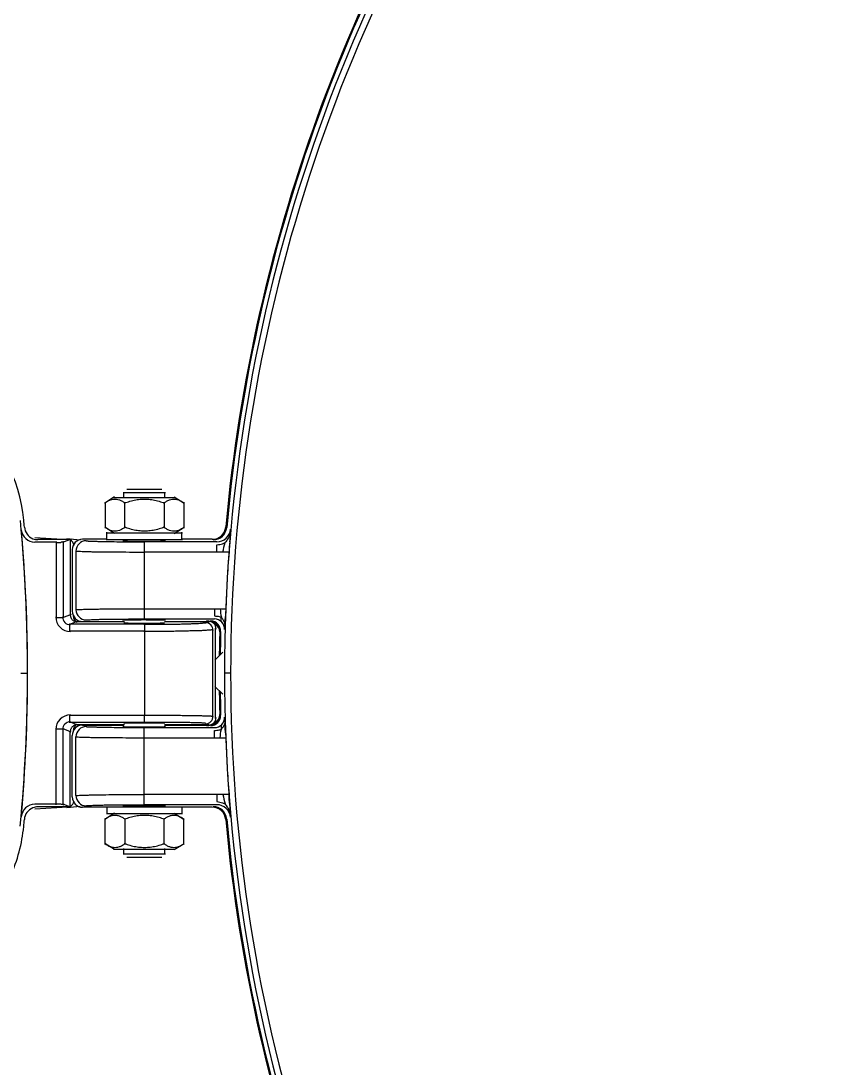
# Model space of a CAD drawing. Extents: x 0 to 170, y 4 to 247.
# Drawn here: x 26.74 to 40.68, y 209.37 to 227.26 of the extents above; entities that cross this region are included whole.
import ezdxf

# ---------------------------------------------------------------- set-up
doc = ezdxf.new("R2010")
doc.units = 0
doc.layers.add('LIVELLO_1', color=160, linetype='Continuous')

# ---------------------------------------------------------------- blocks, each defined once
blk = doc.blocks.new('AI9-BLK1')
at = {"layer": 'LIVELLO_1', "color": 7}
for p, q in [((-56.421, 93.789), (-55.706, 93.789)), ((-56.413, 93.7), (-56.413, 93.797)), ((-56.363, 93.847), (-55.764, 93.847)), ((-55.713, 93.7), (-55.713, 93.797)), ((-56.574, 93.717), (-56.743, 93.61)), ((-56.736, 93.627), (-56.736, 93.183)), ((-56.591, 93.707), (-55.537, 93.707)), ((-56.399, 93.183), (-56.399, 93.627)), ((-55.728, 93.627), (-55.728, 93.183)), ((-55.554, 93.717), (-55.383, 93.61)), ((-55.391, 93.627), (-55.391, 93.183)), ((-56.574, 93.092), (-56.743, 93.199)), ((-56.713, 93.101), (-55.415, 93.101)), ((-56.704, 92.976), (-56.704, 93.111)), ((-55.554, 93.092), (-55.383, 93.199)), ((-55.423, 92.976), (-55.423, 93.111)), ((-57.561, 92.94), (-57.938, 92.94)), ((-57.936, 93.02), (-57.375, 92.986)), ((-57.332, 92.987), (-57.884, 92.987)), ((-57.57, 92.949), (-57.57, 91.648)), ((-57.317, 92.994), (-57.462, 92.935)), ((-57.454, 92.95), (-57.454, 91.648)), ((-57.163, 92.976), (-57.392, 93.001)), ((-56.708, 92.992), (-57.121, 92.992)), ((-56.713, 92.986), (-55.415, 92.986)), ((-54.827, 92.949), (-56.069, 92.949)), ((-56.069, 92.949), (-56.069, 92.774)), ((-54.907, 92.992), (-55.429, 92.992)), ((-57.296, 92.817), (-57.296, 91.763)), ((-54.827, 92.774), (-56.069, 92.774)), ((-56.069, 91.804), (-54.867, 91.804)), ((-54.867, 91.804), (-54.867, 91.682)), ((-57.579, 91.657), (-57.445, 91.657)), ((-57.317, 91.708), (-57.462, 91.648)), ((-56.069, 91.63), (-54.867, 91.63)), ((-54.679, 91.719), (-54.682, 91.632)), ((-57.201, 91.59), (-57.345, 91.533)), ((-56.056, 91.54), (-57.345, 91.54)), ((-57.338, 91.415), (-57.338, 91.549)), ((-56.405, 91.581), (-57.217, 91.581)), ((-57.121, 91.587), (-56.418, 91.587)), ((-56.064, 91.549), (-56.064, 91.415)), ((-54.958, 91.581), (-55.722, 91.581)), ((-55.719, 91.587), (-54.952, 91.587)), ((-54.898, 89.954), (-54.898, 91.451)), ((-54.851, 90.929), (-54.851, 91.475)), ((-56.056, 91.424), (-57.345, 91.424)), ((-56.064, 91.432), (-56.064, 89.973)), ((-54.726, 91.061), (-54.859, 90.927)), ((-54.852, 90.695), (-54.852, 90.943)), ((-58.173, 90.703), (-58.061, 90.703)), ((-54.852, 90.462), (-54.852, 90.712)), ((-54.592, 90.703), (-54.697, 90.703)), ((-54.726, 90.344), (-54.859, 90.478)), ((-54.851, 89.93), (-54.851, 90.476)), ((-57.201, 89.814), (-57.345, 89.872)), ((-56.069, 89.981), (-57.342, 89.981)), ((-56.069, 89.863), (-57.342, 89.863)), ((-57.338, 89.856), (-57.338, 89.99)), ((-56.064, 89.856), (-56.064, 89.99)), ((-57.445, 89.748), (-57.579, 89.748)), ((-57.57, 88.456), (-57.57, 89.756)), ((-57.317, 89.696), (-57.462, 89.756)), ((-57.454, 88.454), (-57.454, 89.756)), ((-57.332, 88.418), (-57.332, 89.704)), ((-56.405, 89.822), (-57.217, 89.822)), ((-57.121, 89.816), (-56.418, 89.816)), ((-56.069, 89.774), (-54.867, 89.774)), ((-56.069, 89.601), (-56.069, 89.774)), ((-54.958, 89.822), (-55.722, 89.822)), ((-55.719, 89.816), (-54.952, 89.816)), ((-54.867, 89.601), (-54.867, 89.723)), ((-54.679, 89.686), (-54.675, 89.601)), ((-57.296, 88.588), (-57.296, 89.64)), ((-57.233, 88.613), (-57.233, 89.616)), ((-56.069, 89.601), (-54.867, 89.601)), ((-56.069, 88.63), (-56.069, 89.601)), ((-54.772, 89.601), (-54.675, 89.601)), ((-54.827, 88.63), (-56.069, 88.63)), ((-56.069, 88.456), (-56.069, 88.63)), ((-57.561, 88.464), (-57.938, 88.464)), ((-57.936, 88.385), (-57.375, 88.42)), ((-57.332, 88.418), (-57.885, 88.418)), ((-57.317, 88.411), (-57.462, 88.47)), ((-57.163, 88.427), (-57.392, 88.403)), ((-56.708, 88.413), (-57.121, 88.413)), ((-56.713, 88.419), (-55.415, 88.419)), ((-56.704, 88.427), (-56.704, 88.294)), ((-54.827, 88.456), (-56.069, 88.456)), ((-54.907, 88.413), (-55.429, 88.413)), ((-55.423, 88.427), (-55.423, 88.294)), ((-56.574, 88.311), (-56.743, 88.206)), ((-56.736, 87.776), (-56.736, 88.222)), ((-56.713, 88.303), (-55.415, 88.303)), ((-56.399, 88.222), (-56.399, 87.776)), ((-55.728, 87.776), (-55.728, 88.222)), ((-55.554, 88.311), (-55.383, 88.206)), ((-55.391, 87.776), (-55.391, 88.222)), ((-56.574, 87.69), (-56.743, 87.795)), ((-56.591, 87.697), (-55.537, 87.697)), ((-56.413, 87.607), (-56.413, 87.705)), ((-55.713, 87.607), (-55.713, 87.705)), ((-55.554, 87.69), (-55.383, 87.795)), ((-56.421, 87.616), (-55.706, 87.616)), ((-56.363, 87.558), (-55.764, 87.558))]:
    blk.add_line(p, q, dxfattribs=at)
for points in [[(-57.332, 92.987), (-57.332, 91.699), (-57.331, 91.691), (-57.329, 91.681), (-57.328, 91.672), (-57.324, 91.664), (-57.321, 91.657), (-57.318, 91.647), (-57.314, 91.638), (-57.308, 91.631), (-57.303, 91.624), (-57.297, 91.617), (-57.289, 91.611), (-57.282, 91.606), (-57.275, 91.601), (-57.268, 91.597), (-57.259, 91.591), (-57.25, 91.588), (-57.242, 91.586), (-57.231, 91.584), (-57.223, 91.583), (-57.214, 91.583)], [(-56.069, 92.774), (-56.069, 91.804), (-56.069, 91.63)], [(-54.772, 91.804), (-54.675, 91.804), (-54.679, 91.719)], [(-57.214, 89.821), (-57.223, 89.821), (-57.231, 89.819), (-57.242, 89.818), (-57.25, 89.815), (-57.259, 89.812), (-57.268, 89.808), (-57.275, 89.804), (-57.282, 89.799), (-57.289, 89.794), (-57.297, 89.787), (-57.303, 89.781), (-57.308, 89.772), (-57.314, 89.765), (-57.318, 89.757), (-57.321, 89.748), (-57.324, 89.741), (-57.328, 89.733), (-57.329, 89.724), (-57.331, 89.713), (-57.332, 89.704)]]:
    blk.add_lwpolyline(points, dxfattribs=at)
for points, knots in [([(-49.522, 74.42), (-47.498, 71.62), (-44.376, 69.816), (-40.937, 69.463), (-29.008, 68.239), (-17.64, 74.803), (-12.735, 85.746), (-11.322, 88.899), (-11.322, 92.506), (-12.735, 95.659), (-17.64, 106.602), (-29.008, 113.166), (-40.937, 111.942)], [0, 0, 0, 0, 1, 1, 1, 2, 2, 2, 3, 3, 3, 4, 4, 4, 4]), ([(-58.125, 93.321), (-58.26, 94.762), (-59.539, 95.822), (-60.979, 95.686), (-61.273, 95.659), (-61.559, 95.581), (-61.828, 95.459), (-63.418, 94.73), (-64.936, 93.854), (-66.362, 92.841)], [0, 0, 0, 0, 1, 1, 1, 2, 2, 2, 3, 3, 3, 3]), ([(-56.743, 93.61), (-56.729, 93.622), (-56.711, 93.633), (-56.696, 93.641), (-56.678, 93.651), (-56.662, 93.66), (-56.644, 93.666), (-56.627, 93.671), (-56.611, 93.676), (-56.593, 93.677), (-56.578, 93.68), (-56.559, 93.68), (-56.543, 93.677), (-56.525, 93.676), (-56.508, 93.671), (-56.492, 93.666), (-56.474, 93.66), (-56.459, 93.651), (-56.441, 93.641), (-56.425, 93.633), (-56.408, 93.622), (-56.392, 93.61)], [0, 0, 0, 0, 1, 1, 1, 2, 2, 2, 3, 3, 3, 4, 4, 4, 5, 5, 5, 6, 6, 6, 7, 7, 7, 7]), ([(-56.408, 93.61), (-56.376, 93.623), (-56.344, 93.633), (-56.312, 93.641), (-56.278, 93.651), (-56.247, 93.66), (-56.213, 93.666), (-56.181, 93.671), (-56.146, 93.676), (-56.113, 93.677), (-56.079, 93.68), (-56.047, 93.68), (-56.014, 93.677), (-55.981, 93.676), (-55.947, 93.671), (-55.914, 93.666), (-55.882, 93.66), (-55.849, 93.651), (-55.815, 93.641), (-55.783, 93.633), (-55.751, 93.623), (-55.719, 93.61)], [0, 0, 0, 0, 1, 1, 1, 2, 2, 2, 3, 3, 3, 4, 4, 4, 5, 5, 5, 6, 6, 6, 7, 7, 7, 7]), ([(-55.736, 93.61), (-55.719, 93.622), (-55.703, 93.633), (-55.687, 93.641), (-55.67, 93.651), (-55.653, 93.66), (-55.636, 93.666), (-55.619, 93.671), (-55.603, 93.676), (-55.584, 93.677), (-55.568, 93.68), (-55.551, 93.68), (-55.533, 93.677), (-55.517, 93.676), (-55.5, 93.671), (-55.483, 93.666), (-55.465, 93.66), (-55.449, 93.651), (-55.433, 93.641), (-55.415, 93.633), (-55.398, 93.622), (-55.383, 93.61)], [0, 0, 0, 0, 1, 1, 1, 2, 2, 2, 3, 3, 3, 4, 4, 4, 5, 5, 5, 6, 6, 6, 7, 7, 7, 7]), ([(-58.114, 93.2), (-58.107, 93.112), (-58.051, 93.034), (-57.968, 93.001), (-57.942, 92.992), (-57.914, 92.987), (-57.884, 92.987)], [0, 0, 0, 0, 1, 1, 1, 2, 2, 2, 2]), ([(-56.392, 93.199), (-56.408, 93.187), (-56.425, 93.178), (-56.441, 93.168), (-56.459, 93.158), (-56.474, 93.15), (-56.492, 93.143), (-56.508, 93.138), (-56.525, 93.135), (-56.543, 93.132), (-56.559, 93.131), (-56.578, 93.131), (-56.593, 93.132), (-56.611, 93.135), (-56.627, 93.138), (-56.644, 93.143), (-56.662, 93.15), (-56.678, 93.158), (-56.696, 93.168), (-56.711, 93.178), (-56.729, 93.187), (-56.743, 93.199)], [0, 0, 0, 0, 1, 1, 1, 2, 2, 2, 3, 3, 3, 4, 4, 4, 5, 5, 5, 6, 6, 6, 7, 7, 7, 7]), ([(-55.719, 93.199), (-55.751, 93.187), (-55.783, 93.178), (-55.815, 93.168), (-55.849, 93.158), (-55.882, 93.15), (-55.914, 93.143), (-55.947, 93.138), (-55.981, 93.135), (-56.014, 93.132), (-56.047, 93.131), (-56.079, 93.131), (-56.113, 93.132), (-56.146, 93.135), (-56.181, 93.138), (-56.213, 93.143), (-56.247, 93.15), (-56.278, 93.158), (-56.312, 93.168), (-56.344, 93.178), (-56.376, 93.187), (-56.408, 93.199)], [0, 0, 0, 0, 1, 1, 1, 2, 2, 2, 3, 3, 3, 4, 4, 4, 5, 5, 5, 6, 6, 6, 7, 7, 7, 7]), ([(-55.383, 93.199), (-55.398, 93.187), (-55.415, 93.178), (-55.433, 93.168), (-55.449, 93.158), (-55.465, 93.15), (-55.483, 93.143), (-55.5, 93.138), (-55.517, 93.135), (-55.533, 93.132), (-55.551, 93.131), (-55.568, 93.131), (-55.584, 93.132), (-55.603, 93.135), (-55.619, 93.138), (-55.636, 93.143), (-55.653, 93.15), (-55.67, 93.158), (-55.687, 93.168), (-55.703, 93.178), (-55.719, 93.187), (-55.736, 93.199)], [0, 0, 0, 0, 1, 1, 1, 2, 2, 2, 3, 3, 3, 4, 4, 4, 5, 5, 5, 6, 6, 6, 7, 7, 7, 7]), ([(-54.593, 93.126), (-54.594, 93.101), (-54.6, 93.078), (-54.609, 93.055), (-54.618, 93.033), (-54.629, 93.013), (-54.643, 92.994), (-54.655, 92.972), (-54.67, 92.953), (-54.685, 92.935)], [0, 0, 0, 0, 1, 1, 1, 2, 2, 2, 3, 3, 3, 3]), ([(-57.445, 92.95), (-57.445, 92.95), (-57.451, 92.95), (-57.451, 92.95), (-57.454, 92.95), (-57.458, 92.942), (-57.461, 92.942), (-57.461, 92.942), (-57.477, 92.942), (-57.477, 92.942), (-57.484, 92.942), (-57.491, 92.942), (-57.497, 92.933), (-57.497, 92.933), (-57.522, 92.933), (-57.522, 92.933), (-57.522, 92.933), (-57.55, 92.933), (-57.55, 92.933), (-57.55, 92.933), (-57.579, 92.933), (-57.579, 92.933)], [0, 0, 0, 0, 1, 1, 1, 2, 2, 2, 3, 3, 3, 4, 4, 4, 5, 5, 5, 6, 6, 6, 7, 7, 7, 7]), ([(-57.121, 92.992), (-57.217, 92.992), (-57.296, 92.912), (-57.296, 92.817), (-57.296, 92.817), (-57.296, 92.817), (-57.296, 92.817)], [0, 0, 0, 0, 1, 1, 1, 2, 2, 2, 2]), ([(-57.059, 92.966), (-57.057, 92.966), (-57.056, 92.965), (-57.055, 92.965), (-57.053, 92.965), (-57.05, 92.963), (-57.047, 92.963), (-57.044, 92.963), (-57.041, 92.963), (-57.038, 92.963), (-57.034, 92.963), (-57.03, 92.962), (-57.025, 92.962), (-57.013, 92.962), (-57.002, 92.96), (-56.991, 92.96), (-56.977, 92.96), (-56.963, 92.959), (-56.947, 92.959), (-56.927, 92.958), (-56.911, 92.958), (-56.891, 92.958), (-56.871, 92.956), (-56.848, 92.956), (-56.826, 92.956), (-56.803, 92.956), (-56.778, 92.955), (-56.754, 92.955), (-56.726, 92.953), (-56.698, 92.953), (-56.671, 92.953), (-56.61, 92.952), (-56.549, 92.95), (-56.488, 92.95), (-56.42, 92.95), (-56.351, 92.95), (-56.283, 92.949), (-56.283, 92.949), (-56.069, 92.949), (-56.069, 92.949)], [0, 0, 0, 0, 1, 1, 1, 2, 2, 2, 3, 3, 3, 4, 4, 4, 5, 5, 5, 6, 6, 6, 7, 7, 7, 8, 8, 8, 9, 9, 9, 10, 10, 10, 11, 11, 11, 12, 12, 12, 13, 13, 13, 13]), ([(-56.418, 92.968), (-56.418, 92.968), (-56.424, 92.968), (-56.424, 92.968), (-56.425, 92.968), (-56.427, 92.968), (-56.428, 92.968), (-56.428, 92.968), (-56.431, 92.968), (-56.431, 92.968), (-56.431, 92.968), (-56.432, 92.968), (-56.432, 92.968), (-56.432, 92.968), (-56.432, 92.966), (-56.432, 92.966), (-56.432, 92.966), (-56.432, 92.966), (-56.431, 92.966), (-56.431, 92.966), (-56.428, 92.966), (-56.428, 92.966), (-56.428, 92.966), (-56.425, 92.966), (-56.425, 92.966), (-56.424, 92.965), (-56.422, 92.965), (-56.42, 92.965), (-56.42, 92.965), (-56.413, 92.965), (-56.413, 92.965), (-56.41, 92.965), (-56.408, 92.963), (-56.405, 92.963), (-56.405, 92.963), (-56.396, 92.963), (-56.396, 92.963), (-56.389, 92.963), (-56.381, 92.963), (-56.374, 92.963), (-56.366, 92.963), (-56.357, 92.963), (-56.348, 92.962), (-56.327, 92.962), (-56.305, 92.962), (-56.283, 92.962), (-56.257, 92.962), (-56.232, 92.96), (-56.206, 92.96), (-56.206, 92.96), (-56.12, 92.96), (-56.12, 92.96), (-56.12, 92.96), (-56.032, 92.96), (-56.032, 92.96), (-56.032, 92.96), (-55.944, 92.96), (-55.944, 92.96), (-55.918, 92.96), (-55.892, 92.962), (-55.864, 92.962), (-55.854, 92.962), (-55.841, 92.962), (-55.829, 92.962), (-55.829, 92.962), (-55.797, 92.962), (-55.797, 92.962), (-55.789, 92.962), (-55.78, 92.963), (-55.77, 92.963), (-55.763, 92.963), (-55.756, 92.963), (-55.746, 92.963), (-55.746, 92.963), (-55.729, 92.963), (-55.729, 92.963), (-55.726, 92.965), (-55.724, 92.965), (-55.722, 92.965), (-55.722, 92.965), (-55.714, 92.965), (-55.714, 92.965), (-55.713, 92.965), (-55.712, 92.966), (-55.71, 92.966), (-55.71, 92.966), (-55.707, 92.966), (-55.707, 92.966), (-55.706, 92.966), (-55.706, 92.966), (-55.705, 92.966), (-55.705, 92.966), (-55.705, 92.966), (-55.705, 92.966)], [0, 0, 0, 0, 1, 1, 1, 2, 2, 2, 3, 3, 3, 4, 4, 4, 5, 5, 5, 6, 6, 6, 7, 7, 7, 8, 8, 8, 9, 9, 9, 10, 10, 10, 11, 11, 11, 12, 12, 12, 13, 13, 13, 14, 14, 14, 15, 15, 15, 16, 16, 16, 17, 17, 17, 18, 18, 18, 19, 19, 19, 20, 20, 20, 21, 21, 21, 22, 22, 22, 23, 23, 23, 24, 24, 24, 25, 25, 25, 26, 26, 26, 27, 27, 27, 28, 28, 28, 29, 29, 29, 30, 30, 30, 31, 31, 31, 31]), ([(-54.723, 92.774), (-54.723, 92.774), (-54.827, 92.774), (-54.827, 92.774), (-54.827, 92.774), (-54.827, 92.897), (-54.827, 92.897), (-54.809, 92.899), (-54.792, 92.902), (-54.776, 92.905), (-54.762, 92.906), (-54.744, 92.909), (-54.73, 92.915), (-54.714, 92.919), (-54.699, 92.926), (-54.685, 92.935)], [0, 0, 0, 0, 1, 1, 1, 2, 2, 2, 3, 3, 3, 4, 4, 4, 5, 5, 5, 5]), ([(-54.606, 92.946), (-54.606, 92.946), (-54.614, 92.86), (-54.614, 92.86), (-54.614, 92.86), (-54.619, 92.774), (-54.619, 92.774), (-54.619, 92.774), (-54.723, 92.774), (-54.723, 92.774), (-54.711, 92.827), (-54.704, 92.882), (-54.685, 92.935)], [0, 0, 0, 0, 1, 1, 1, 2, 2, 2, 3, 3, 3, 4, 4, 4, 4]), ([(-66.362, 92.841), (-67.543, 92.003), (-67.821, 90.365), (-66.983, 89.185), (-66.813, 88.945), (-66.603, 88.735), (-66.362, 88.564), (-64.937, 87.552), (-63.419, 86.675), (-61.829, 85.946), (-60.513, 85.342), (-58.956, 85.921), (-58.353, 87.237), (-58.229, 87.504), (-58.154, 87.79), (-58.126, 88.084)], [0, 0, 0, 0, 1, 1, 1, 2, 2, 2, 3, 3, 3, 4, 4, 4, 5, 5, 5, 5]), ([(-57.233, 92.79), (-57.233, 92.79), (-57.233, 91.788), (-57.233, 91.788), (-57.231, 91.691), (-57.154, 91.613), (-57.059, 91.613)], [0, 0, 0, 0, 1, 1, 1, 2, 2, 2, 2]), ([(-57.233, 92.79), (-57.231, 92.79), (-57.23, 92.79), (-57.227, 92.79), (-57.225, 92.79), (-57.223, 92.789), (-57.22, 92.789), (-57.217, 92.789), (-57.213, 92.789), (-57.208, 92.789), (-57.203, 92.787), (-57.198, 92.787), (-57.194, 92.787), (-57.181, 92.786), (-57.167, 92.786), (-57.154, 92.786), (-57.137, 92.784), (-57.12, 92.784), (-57.102, 92.784), (-57.08, 92.783), (-57.059, 92.783), (-57.038, 92.783), (-57.012, 92.782), (-56.987, 92.782), (-56.961, 92.78), (-56.932, 92.78), (-56.903, 92.78), (-56.874, 92.779), (-56.842, 92.779), (-56.81, 92.777), (-56.778, 92.777), (-56.706, 92.777), (-56.633, 92.776), (-56.56, 92.776), (-56.481, 92.776), (-56.401, 92.776), (-56.32, 92.774), (-56.32, 92.774), (-56.069, 92.774), (-56.069, 92.774)], [0, 0, 0, 0, 1, 1, 1, 2, 2, 2, 3, 3, 3, 4, 4, 4, 5, 5, 5, 6, 6, 6, 7, 7, 7, 8, 8, 8, 9, 9, 9, 10, 10, 10, 11, 11, 11, 12, 12, 12, 13, 13, 13, 13]), ([(-57.233, 91.788), (-57.231, 91.788), (-57.23, 91.788), (-57.227, 91.788), (-57.225, 91.79), (-57.223, 91.79), (-57.22, 91.79), (-57.217, 91.79), (-57.213, 91.79), (-57.208, 91.79), (-57.203, 91.791), (-57.198, 91.791), (-57.194, 91.793), (-57.181, 91.793), (-57.167, 91.793), (-57.154, 91.794), (-57.137, 91.794), (-57.12, 91.794), (-57.102, 91.796), (-57.08, 91.796), (-57.059, 91.797), (-57.038, 91.797), (-57.012, 91.797), (-56.987, 91.798), (-56.961, 91.798), (-56.932, 91.798), (-56.903, 91.798), (-56.874, 91.8), (-56.842, 91.8), (-56.81, 91.801), (-56.778, 91.801), (-56.706, 91.801), (-56.633, 91.803), (-56.56, 91.803), (-56.481, 91.803), (-56.401, 91.804), (-56.32, 91.804), (-56.32, 91.804), (-56.069, 91.804), (-56.069, 91.804)], [0, 0, 0, 0, 1, 1, 1, 2, 2, 2, 3, 3, 3, 4, 4, 4, 5, 5, 5, 6, 6, 6, 7, 7, 7, 8, 8, 8, 9, 9, 9, 10, 10, 10, 11, 11, 11, 12, 12, 12, 13, 13, 13, 13]), ([(-54.867, 91.804), (-54.867, 91.804), (-54.772, 91.804), (-54.772, 91.804), (-54.765, 91.756), (-54.762, 91.706), (-54.75, 91.659)], [0, 0, 0, 0, 1, 1, 1, 2, 2, 2, 2]), ([(-57.462, 91.665), (-57.462, 91.59), (-57.403, 91.533), (-57.331, 91.533), (-57.331, 91.533), (-57.329, 91.533), (-57.329, 91.533)], [0, 0, 0, 0, 1, 1, 1, 2, 2, 2, 2]), ([(-57.059, 91.613), (-57.057, 91.614), (-57.056, 91.614), (-57.055, 91.614), (-57.053, 91.616), (-57.05, 91.616), (-57.047, 91.616), (-57.044, 91.616), (-57.041, 91.616), (-57.038, 91.616), (-57.034, 91.617), (-57.03, 91.617), (-57.025, 91.617), (-57.013, 91.617), (-57.002, 91.618), (-56.991, 91.618), (-56.977, 91.62), (-56.963, 91.62), (-56.947, 91.62), (-56.927, 91.621), (-56.911, 91.621), (-56.891, 91.621), (-56.871, 91.623), (-56.848, 91.624), (-56.826, 91.624), (-56.803, 91.624), (-56.778, 91.624), (-56.754, 91.625), (-56.726, 91.625), (-56.698, 91.625), (-56.671, 91.625), (-56.61, 91.627), (-56.549, 91.628), (-56.488, 91.628), (-56.42, 91.628), (-56.351, 91.63), (-56.283, 91.63), (-56.283, 91.63), (-56.069, 91.63), (-56.069, 91.63)], [0, 0, 0, 0, 1, 1, 1, 2, 2, 2, 3, 3, 3, 4, 4, 4, 5, 5, 5, 6, 6, 6, 7, 7, 7, 8, 8, 8, 9, 9, 9, 10, 10, 10, 11, 11, 11, 12, 12, 12, 13, 13, 13, 13]), ([(-56.418, 91.611), (-56.42, 91.611), (-56.422, 91.611), (-56.424, 91.611), (-56.424, 91.611), (-56.428, 91.611), (-56.428, 91.611), (-56.428, 91.611), (-56.431, 91.611), (-56.431, 91.611), (-56.431, 91.611), (-56.431, 91.613), (-56.432, 91.613), (-56.432, 91.613), (-56.432, 91.613), (-56.432, 91.613), (-56.432, 91.613), (-56.432, 91.613), (-56.431, 91.613), (-56.431, 91.613), (-56.428, 91.613), (-56.428, 91.613), (-56.428, 91.613), (-56.425, 91.614), (-56.425, 91.614), (-56.425, 91.614), (-56.42, 91.614), (-56.42, 91.614), (-56.418, 91.614), (-56.415, 91.614), (-56.413, 91.616), (-56.413, 91.616), (-56.405, 91.616), (-56.405, 91.616), (-56.405, 91.616), (-56.396, 91.616), (-56.396, 91.616), (-56.389, 91.616), (-56.381, 91.616), (-56.374, 91.616), (-56.366, 91.616), (-56.357, 91.617), (-56.348, 91.617), (-56.327, 91.617), (-56.305, 91.617), (-56.283, 91.617), (-56.257, 91.618), (-56.232, 91.618), (-56.206, 91.618), (-56.206, 91.618), (-56.12, 91.618), (-56.12, 91.618), (-56.091, 91.62), (-56.061, 91.62), (-56.032, 91.618), (-56.032, 91.618), (-55.944, 91.618), (-55.944, 91.618), (-55.918, 91.618), (-55.892, 91.618), (-55.864, 91.617), (-55.864, 91.617), (-55.829, 91.617), (-55.829, 91.617), (-55.82, 91.617), (-55.809, 91.617), (-55.797, 91.617), (-55.789, 91.617), (-55.78, 91.617), (-55.77, 91.616), (-55.77, 91.616), (-55.746, 91.616), (-55.746, 91.616), (-55.741, 91.616), (-55.735, 91.616), (-55.729, 91.616), (-55.726, 91.616), (-55.724, 91.616), (-55.722, 91.614), (-55.722, 91.614), (-55.714, 91.614), (-55.714, 91.614), (-55.713, 91.614), (-55.712, 91.614), (-55.71, 91.613), (-55.71, 91.613), (-55.707, 91.613), (-55.707, 91.613), (-55.707, 91.613), (-55.705, 91.613), (-55.705, 91.613)], [0, 0, 0, 0, 1, 1, 1, 2, 2, 2, 3, 3, 3, 4, 4, 4, 5, 5, 5, 6, 6, 6, 7, 7, 7, 8, 8, 8, 9, 9, 9, 10, 10, 10, 11, 11, 11, 12, 12, 12, 13, 13, 13, 14, 14, 14, 15, 15, 15, 16, 16, 16, 17, 17, 17, 18, 18, 18, 19, 19, 19, 20, 20, 20, 21, 21, 21, 22, 22, 22, 23, 23, 23, 24, 24, 24, 25, 25, 25, 26, 26, 26, 27, 27, 27, 28, 28, 28, 29, 29, 29, 30, 30, 30, 30]), ([(-54.867, 91.682), (-54.855, 91.681), (-54.84, 91.679), (-54.827, 91.678), (-54.814, 91.676), (-54.799, 91.676), (-54.787, 91.672), (-54.773, 91.671), (-54.762, 91.666), (-54.75, 91.659)], [0, 0, 0, 0, 1, 1, 1, 2, 2, 2, 3, 3, 3, 3]), ([(-54.694, 91.449), (-54.692, 91.498), (-54.709, 91.543), (-54.743, 91.577), (-54.747, 91.583), (-54.75, 91.588), (-54.753, 91.598), (-54.755, 91.607), (-54.755, 91.616), (-54.755, 91.624), (-54.753, 91.635), (-54.751, 91.648), (-54.75, 91.659)], [0, 0, 0, 0, 1, 1, 1, 2, 2, 2, 3, 3, 3, 4, 4, 4, 4]), ([(-54.687, 91.517), (-54.686, 91.536), (-54.689, 91.553), (-54.697, 91.569), (-54.702, 91.586), (-54.709, 91.601), (-54.719, 91.616), (-54.728, 91.63), (-54.74, 91.644), (-54.75, 91.659)], [0, 0, 0, 0, 1, 1, 1, 2, 2, 2, 3, 3, 3, 3]), ([(-55.719, 91.559), (-55.719, 91.559), (-55.719, 91.559), (-55.719, 91.559), (-55.72, 91.557), (-55.72, 91.557), (-55.722, 91.557), (-55.722, 91.557), (-55.724, 91.557), (-55.724, 91.557), (-55.725, 91.557), (-55.726, 91.557), (-55.728, 91.557), (-55.728, 91.557), (-55.738, 91.557), (-55.738, 91.557), (-55.744, 91.556), (-55.748, 91.556), (-55.754, 91.556), (-55.76, 91.556), (-55.766, 91.556), (-55.773, 91.556), (-55.773, 91.556), (-55.795, 91.556), (-55.795, 91.556), (-55.803, 91.554), (-55.812, 91.554), (-55.821, 91.554), (-55.831, 91.554), (-55.841, 91.554), (-55.85, 91.554), (-55.85, 91.554), (-55.917, 91.554), (-55.917, 91.554), (-55.941, 91.553), (-55.966, 91.553), (-55.99, 91.553), (-55.99, 91.553), (-56.069, 91.553), (-56.069, 91.553), (-56.069, 91.553), (-56.146, 91.553), (-56.146, 91.553), (-56.171, 91.553), (-56.196, 91.553), (-56.22, 91.554), (-56.22, 91.554), (-56.287, 91.554), (-56.287, 91.554), (-56.295, 91.554), (-56.306, 91.554), (-56.316, 91.554), (-56.325, 91.554), (-56.334, 91.554), (-56.341, 91.556), (-56.341, 91.556), (-56.364, 91.556), (-56.364, 91.556), (-56.371, 91.556), (-56.377, 91.556), (-56.384, 91.556), (-56.388, 91.556), (-56.393, 91.556), (-56.399, 91.557), (-56.399, 91.557), (-56.409, 91.557), (-56.409, 91.557), (-56.41, 91.557), (-56.412, 91.557), (-56.413, 91.557), (-56.413, 91.557), (-56.415, 91.557), (-56.415, 91.557), (-56.416, 91.557), (-56.416, 91.557), (-56.418, 91.559), (-56.418, 91.559), (-56.418, 91.559), (-56.418, 91.559)], [0, 0, 0, 0, 1, 1, 1, 2, 2, 2, 3, 3, 3, 4, 4, 4, 5, 5, 5, 6, 6, 6, 7, 7, 7, 8, 8, 8, 9, 9, 9, 10, 10, 10, 11, 11, 11, 12, 12, 12, 13, 13, 13, 14, 14, 14, 15, 15, 15, 16, 16, 16, 17, 17, 17, 18, 18, 18, 19, 19, 19, 20, 20, 20, 21, 21, 21, 22, 22, 22, 23, 23, 23, 24, 24, 24, 25, 25, 25, 26, 26, 26, 26]), ([(-55.007, 91.567), (-55.007, 91.564), (-55.009, 91.564), (-55.009, 91.564), (-55.01, 91.563), (-55.011, 91.563), (-55.013, 91.563), (-55.016, 91.561), (-55.019, 91.561), (-55.021, 91.56), (-55.026, 91.56), (-55.029, 91.56), (-55.034, 91.559), (-55.038, 91.559), (-55.043, 91.557), (-55.048, 91.557), (-55.053, 91.557), (-55.061, 91.556), (-55.065, 91.556), (-55.074, 91.556), (-55.081, 91.553), (-55.087, 91.553), (-55.096, 91.552), (-55.103, 91.552), (-55.112, 91.552), (-55.131, 91.55), (-55.151, 91.549), (-55.17, 91.549), (-55.192, 91.547), (-55.215, 91.546), (-55.238, 91.546), (-55.264, 91.543), (-55.292, 91.542), (-55.318, 91.542), (-55.348, 91.54), (-55.377, 91.54), (-55.407, 91.539), (-55.44, 91.539), (-55.472, 91.537), (-55.504, 91.537), (-55.539, 91.536), (-55.574, 91.536), (-55.609, 91.536), (-55.684, 91.535), (-55.76, 91.535), (-55.835, 91.533), (-55.835, 91.533), (-56.072, 91.533), (-56.072, 91.533)], [0, 0, 0, 0, 1, 1, 1, 2, 2, 2, 3, 3, 3, 4, 4, 4, 5, 5, 5, 6, 6, 6, 7, 7, 7, 8, 8, 8, 9, 9, 9, 10, 10, 10, 11, 11, 11, 12, 12, 12, 13, 13, 13, 14, 14, 14, 15, 15, 15, 16, 16, 16, 16]), ([(-54.89, 91.451), (-54.89, 91.449), (-54.891, 91.449), (-54.891, 91.449), (-54.891, 91.449), (-54.892, 91.448), (-54.892, 91.448), (-54.894, 91.448), (-54.897, 91.445), (-54.898, 91.445), (-54.901, 91.445), (-54.904, 91.444), (-54.907, 91.444), (-54.912, 91.444), (-54.916, 91.442), (-54.92, 91.442), (-54.926, 91.441), (-54.931, 91.441), (-54.936, 91.441), (-54.943, 91.439), (-54.95, 91.439), (-54.956, 91.438), (-54.963, 91.438), (-54.973, 91.438), (-54.98, 91.437), (-54.99, 91.437), (-54.999, 91.437), (-55.007, 91.435), (-55.029, 91.432), (-55.049, 91.432), (-55.071, 91.431), (-55.097, 91.429), (-55.122, 91.429), (-55.148, 91.428), (-55.178, 91.428), (-55.206, 91.427), (-55.237, 91.425), (-55.27, 91.425), (-55.302, 91.424), (-55.336, 91.424), (-55.37, 91.422), (-55.408, 91.422), (-55.443, 91.422), (-55.483, 91.42), (-55.522, 91.42), (-55.559, 91.418), (-55.642, 91.418), (-55.726, 91.417), (-55.809, 91.417), (-55.896, 91.415), (-55.983, 91.415), (-56.072, 91.415)], [0, 0, 0, 0, 1, 1, 1, 2, 2, 2, 3, 3, 3, 4, 4, 4, 5, 5, 5, 6, 6, 6, 7, 7, 7, 8, 8, 8, 9, 9, 9, 10, 10, 10, 11, 11, 11, 12, 12, 12, 13, 13, 13, 14, 14, 14, 15, 15, 15, 16, 16, 16, 17, 17, 17, 17]), ([(-54.777, 91.408), (-54.776, 91.505), (-54.852, 91.586), (-54.948, 91.587), (-54.948, 91.587), (-54.952, 91.587), (-54.952, 91.587)], [0, 0, 0, 0, 1, 1, 1, 2, 2, 2, 2]), ([(-54.762, 91.417), (-54.759, 91.513), (-54.834, 91.594), (-54.931, 91.597), (-54.931, 91.597), (-54.936, 91.597), (-54.936, 91.597)], [0, 0, 0, 0, 1, 1, 1, 2, 2, 2, 2]), ([(-55.719, 89.846), (-55.719, 89.846), (-55.719, 89.846), (-55.719, 89.846), (-55.719, 89.846), (-55.722, 89.846), (-55.722, 89.846), (-55.722, 89.846), (-55.724, 89.846), (-55.724, 89.846), (-55.725, 89.848), (-55.726, 89.848), (-55.728, 89.848), (-55.732, 89.848), (-55.735, 89.848), (-55.738, 89.849), (-55.738, 89.849), (-55.754, 89.849), (-55.754, 89.849), (-55.76, 89.849), (-55.766, 89.849), (-55.773, 89.849), (-55.78, 89.849), (-55.788, 89.849), (-55.795, 89.851), (-55.795, 89.851), (-55.821, 89.851), (-55.821, 89.851), (-55.831, 89.851), (-55.841, 89.851), (-55.85, 89.851), (-55.873, 89.851), (-55.895, 89.851), (-55.917, 89.852), (-55.917, 89.852), (-55.99, 89.852), (-55.99, 89.852), (-55.99, 89.852), (-56.069, 89.852), (-56.069, 89.852), (-56.069, 89.852), (-56.146, 89.852), (-56.146, 89.852), (-56.146, 89.852), (-56.22, 89.852), (-56.22, 89.852), (-56.242, 89.851), (-56.264, 89.851), (-56.287, 89.851), (-56.295, 89.851), (-56.306, 89.851), (-56.316, 89.851), (-56.316, 89.851), (-56.341, 89.851), (-56.341, 89.851), (-56.349, 89.849), (-56.357, 89.849), (-56.364, 89.849), (-56.371, 89.849), (-56.377, 89.849), (-56.384, 89.849), (-56.384, 89.849), (-56.399, 89.849), (-56.399, 89.849), (-56.402, 89.848), (-56.406, 89.848), (-56.409, 89.848), (-56.41, 89.848), (-56.412, 89.848), (-56.413, 89.846), (-56.413, 89.846), (-56.415, 89.846), (-56.415, 89.846), (-56.415, 89.846), (-56.418, 89.846), (-56.418, 89.846)], [0, 0, 0, 0, 1, 1, 1, 2, 2, 2, 3, 3, 3, 4, 4, 4, 5, 5, 5, 6, 6, 6, 7, 7, 7, 8, 8, 8, 9, 9, 9, 10, 10, 10, 11, 11, 11, 12, 12, 12, 13, 13, 13, 14, 14, 14, 15, 15, 15, 16, 16, 16, 17, 17, 17, 18, 18, 18, 19, 19, 19, 20, 20, 20, 21, 21, 21, 22, 22, 22, 23, 23, 23, 24, 24, 24, 25, 25, 25, 25]), ([(-54.902, 89.963), (-54.902, 89.963), (-54.904, 89.963), (-54.904, 89.963), (-54.904, 89.964), (-54.904, 89.964), (-54.904, 89.964), (-54.907, 89.964), (-54.909, 89.964), (-54.912, 89.964), (-54.913, 89.964), (-54.917, 89.965), (-54.919, 89.965), (-54.923, 89.967), (-54.927, 89.967), (-54.931, 89.967), (-54.939, 89.967), (-54.943, 89.967), (-54.949, 89.968), (-54.955, 89.968), (-54.962, 89.968), (-54.968, 89.968), (-54.977, 89.968), (-54.984, 89.968), (-54.991, 89.97), (-55.002, 89.97), (-55.01, 89.971), (-55.019, 89.971), (-55.039, 89.971), (-55.061, 89.971), (-55.081, 89.973), (-55.107, 89.973), (-55.132, 89.973), (-55.158, 89.974), (-55.186, 89.975), (-55.215, 89.975), (-55.244, 89.975), (-55.278, 89.975), (-55.309, 89.977), (-55.341, 89.977), (-55.377, 89.977), (-55.412, 89.977), (-55.449, 89.978), (-55.487, 89.978), (-55.526, 89.978), (-55.563, 89.98), (-55.645, 89.98), (-55.728, 89.98), (-55.809, 89.98), (-55.896, 89.981), (-55.982, 89.981), (-56.069, 89.981)], [0, 0, 0, 0, 1, 1, 1, 2, 2, 2, 3, 3, 3, 4, 4, 4, 5, 5, 5, 6, 6, 6, 7, 7, 7, 8, 8, 8, 9, 9, 9, 10, 10, 10, 11, 11, 11, 12, 12, 12, 13, 13, 13, 14, 14, 14, 15, 15, 15, 16, 16, 16, 17, 17, 17, 17]), ([(-55.02, 89.846), (-55.02, 89.846), (-55.02, 89.846), (-55.02, 89.846), (-55.023, 89.848), (-55.024, 89.848), (-55.026, 89.849), (-55.029, 89.849), (-55.031, 89.849), (-55.035, 89.849), (-55.038, 89.849), (-55.042, 89.851), (-55.045, 89.851), (-55.051, 89.851), (-55.056, 89.851), (-55.061, 89.851), (-55.067, 89.851), (-55.073, 89.852), (-55.077, 89.852), (-55.086, 89.853), (-55.093, 89.853), (-55.099, 89.853), (-55.107, 89.853), (-55.114, 89.853), (-55.124, 89.853), (-55.142, 89.855), (-55.161, 89.855), (-55.18, 89.856), (-55.202, 89.856), (-55.225, 89.856), (-55.248, 89.856), (-55.275, 89.858), (-55.301, 89.859), (-55.327, 89.859), (-55.356, 89.859), (-55.385, 89.859), (-55.414, 89.86), (-55.446, 89.86), (-55.478, 89.86), (-55.51, 89.86), (-55.544, 89.862), (-55.578, 89.862), (-55.613, 89.862), (-55.687, 89.863), (-55.761, 89.863), (-55.835, 89.863), (-55.835, 89.863), (-56.069, 89.863), (-56.069, 89.863)], [0, 0, 0, 0, 1, 1, 1, 2, 2, 2, 3, 3, 3, 4, 4, 4, 5, 5, 5, 6, 6, 6, 7, 7, 7, 8, 8, 8, 9, 9, 9, 10, 10, 10, 11, 11, 11, 12, 12, 12, 13, 13, 13, 14, 14, 14, 15, 15, 15, 16, 16, 16, 16]), ([(-54.952, 89.816), (-54.856, 89.816), (-54.777, 89.893), (-54.777, 89.991), (-54.777, 89.991), (-54.777, 89.995), (-54.777, 89.995)], [0, 0, 0, 0, 1, 1, 1, 2, 2, 2, 2]), ([(-54.936, 89.808), (-54.839, 89.808), (-54.762, 89.886), (-54.762, 89.983), (-54.762, 89.983), (-54.762, 89.988), (-54.762, 89.988)], [0, 0, 0, 0, 1, 1, 1, 2, 2, 2, 2]), ([(-54.679, 89.686), (-54.679, 89.686), (-54.682, 89.771), (-54.682, 89.771), (-54.683, 89.809), (-54.685, 89.849), (-54.687, 89.886), (-54.686, 89.869), (-54.689, 89.853), (-54.697, 89.835), (-54.702, 89.818), (-54.709, 89.804), (-54.719, 89.789), (-54.728, 89.774), (-54.74, 89.76), (-54.75, 89.746)], [0, 0, 0, 0, 1, 1, 1, 2, 2, 2, 3, 3, 3, 4, 4, 4, 5, 5, 5, 5]), ([(-57.059, 89.791), (-57.057, 89.791), (-57.056, 89.791), (-57.055, 89.791), (-57.053, 89.791), (-57.05, 89.789), (-57.047, 89.789), (-57.044, 89.789), (-57.041, 89.789), (-57.038, 89.789), (-57.034, 89.788), (-57.03, 89.788), (-57.025, 89.788), (-57.013, 89.787), (-57.002, 89.787), (-56.991, 89.787), (-56.977, 89.785), (-56.963, 89.785), (-56.947, 89.785), (-56.927, 89.784), (-56.911, 89.784), (-56.891, 89.784), (-56.871, 89.782), (-56.848, 89.782), (-56.826, 89.781), (-56.803, 89.781), (-56.778, 89.781), (-56.754, 89.78), (-56.726, 89.78), (-56.698, 89.78), (-56.671, 89.78), (-56.61, 89.778), (-56.549, 89.775), (-56.488, 89.775), (-56.42, 89.775), (-56.351, 89.775), (-56.283, 89.774), (-56.283, 89.774), (-56.069, 89.774), (-56.069, 89.774)], [0, 0, 0, 0, 1, 1, 1, 2, 2, 2, 3, 3, 3, 4, 4, 4, 5, 5, 5, 6, 6, 6, 7, 7, 7, 8, 8, 8, 9, 9, 9, 10, 10, 10, 11, 11, 11, 12, 12, 12, 13, 13, 13, 13]), ([(-56.418, 89.794), (-56.418, 89.794), (-56.424, 89.794), (-56.424, 89.794), (-56.425, 89.794), (-56.427, 89.794), (-56.428, 89.794), (-56.428, 89.794), (-56.431, 89.794), (-56.431, 89.794), (-56.431, 89.794), (-56.432, 89.792), (-56.432, 89.792), (-56.432, 89.791), (-56.432, 89.791), (-56.431, 89.791), (-56.431, 89.791), (-56.428, 89.791), (-56.428, 89.791), (-56.428, 89.791), (-56.425, 89.791), (-56.425, 89.791), (-56.425, 89.791), (-56.42, 89.791), (-56.42, 89.791), (-56.42, 89.791), (-56.413, 89.791), (-56.413, 89.791), (-56.41, 89.789), (-56.408, 89.789), (-56.405, 89.789), (-56.405, 89.789), (-56.396, 89.789), (-56.396, 89.789), (-56.389, 89.789), (-56.381, 89.789), (-56.374, 89.789), (-56.366, 89.789), (-56.357, 89.788), (-56.348, 89.788), (-56.327, 89.788), (-56.305, 89.787), (-56.283, 89.787), (-56.257, 89.787), (-56.232, 89.787), (-56.206, 89.787), (-56.206, 89.787), (-56.12, 89.787), (-56.12, 89.787), (-56.12, 89.787), (-56.032, 89.787), (-56.032, 89.787), (-56.032, 89.787), (-55.944, 89.787), (-55.944, 89.787), (-55.918, 89.787), (-55.892, 89.787), (-55.864, 89.787), (-55.864, 89.787), (-55.829, 89.787), (-55.829, 89.787), (-55.82, 89.788), (-55.809, 89.788), (-55.797, 89.788), (-55.789, 89.788), (-55.78, 89.788), (-55.77, 89.789), (-55.77, 89.789), (-55.746, 89.789), (-55.746, 89.789), (-55.741, 89.789), (-55.735, 89.789), (-55.729, 89.789), (-55.726, 89.789), (-55.724, 89.791), (-55.722, 89.791), (-55.722, 89.791), (-55.714, 89.791), (-55.714, 89.791), (-55.713, 89.791), (-55.712, 89.791), (-55.71, 89.791), (-55.71, 89.791), (-55.707, 89.791), (-55.707, 89.791), (-55.706, 89.791), (-55.706, 89.791), (-55.705, 89.792), (-55.705, 89.792), (-55.705, 89.792), (-55.705, 89.792)], [0, 0, 0, 0, 1, 1, 1, 2, 2, 2, 3, 3, 3, 4, 4, 4, 5, 5, 5, 6, 6, 6, 7, 7, 7, 8, 8, 8, 9, 9, 9, 10, 10, 10, 11, 11, 11, 12, 12, 12, 13, 13, 13, 14, 14, 14, 15, 15, 15, 16, 16, 16, 17, 17, 17, 18, 18, 18, 19, 19, 19, 20, 20, 20, 21, 21, 21, 22, 22, 22, 23, 23, 23, 24, 24, 24, 25, 25, 25, 26, 26, 26, 27, 27, 27, 28, 28, 28, 29, 29, 29, 30, 30, 30, 30]), ([(-54.867, 89.601), (-54.867, 89.601), (-54.772, 89.601), (-54.772, 89.601), (-54.765, 89.648), (-54.762, 89.697), (-54.75, 89.746)], [0, 0, 0, 0, 1, 1, 1, 2, 2, 2, 2]), ([(-54.867, 89.723), (-54.855, 89.724), (-54.84, 89.726), (-54.827, 89.727), (-54.814, 89.728), (-54.799, 89.73), (-54.787, 89.733), (-54.773, 89.734), (-54.762, 89.738), (-54.75, 89.746)], [0, 0, 0, 0, 1, 1, 1, 2, 2, 2, 3, 3, 3, 3]), ([(-54.743, 89.826), (-54.747, 89.821), (-54.75, 89.815), (-54.753, 89.806), (-54.755, 89.798), (-54.755, 89.789), (-54.755, 89.781), (-54.753, 89.767), (-54.751, 89.756), (-54.75, 89.746)], [0, 0, 0, 0, 1, 1, 1, 2, 2, 2, 3, 3, 3, 3]), ([(-57.233, 89.616), (-57.231, 89.616), (-57.23, 89.616), (-57.227, 89.616), (-57.225, 89.615), (-57.223, 89.615), (-57.22, 89.615), (-57.217, 89.614), (-57.213, 89.614), (-57.208, 89.614), (-57.203, 89.614), (-57.198, 89.614), (-57.194, 89.614), (-57.181, 89.612), (-57.167, 89.612), (-57.154, 89.612), (-57.137, 89.611), (-57.12, 89.609), (-57.102, 89.609), (-57.08, 89.609), (-57.059, 89.608), (-57.038, 89.608), (-57.012, 89.608), (-56.987, 89.607), (-56.961, 89.607), (-56.932, 89.605), (-56.903, 89.605), (-56.874, 89.605), (-56.842, 89.605), (-56.81, 89.604), (-56.778, 89.604), (-56.706, 89.604), (-56.633, 89.602), (-56.56, 89.602), (-56.481, 89.602), (-56.401, 89.602), (-56.32, 89.601), (-56.32, 89.601), (-56.069, 89.601), (-56.069, 89.601)], [0, 0, 0, 0, 1, 1, 1, 2, 2, 2, 3, 3, 3, 4, 4, 4, 5, 5, 5, 6, 6, 6, 7, 7, 7, 8, 8, 8, 9, 9, 9, 10, 10, 10, 11, 11, 11, 12, 12, 12, 13, 13, 13, 13]), ([(-57.233, 88.613), (-57.231, 88.613), (-57.23, 88.613), (-57.227, 88.613), (-57.225, 88.615), (-57.223, 88.615), (-57.22, 88.615), (-57.217, 88.615), (-57.213, 88.615), (-57.208, 88.615), (-57.203, 88.616), (-57.198, 88.616), (-57.194, 88.616), (-57.181, 88.618), (-57.167, 88.618), (-57.154, 88.618), (-57.137, 88.619), (-57.12, 88.619), (-57.102, 88.619), (-57.08, 88.621), (-57.059, 88.621), (-57.038, 88.621), (-57.012, 88.622), (-56.987, 88.623), (-56.961, 88.623), (-56.932, 88.623), (-56.903, 88.623), (-56.874, 88.626), (-56.842, 88.626), (-56.81, 88.626), (-56.778, 88.626), (-56.706, 88.628), (-56.633, 88.629), (-56.56, 88.629), (-56.481, 88.629), (-56.401, 88.629), (-56.32, 88.63), (-56.32, 88.63), (-56.069, 88.63), (-56.069, 88.63)], [0, 0, 0, 0, 1, 1, 1, 2, 2, 2, 3, 3, 3, 4, 4, 4, 5, 5, 5, 6, 6, 6, 7, 7, 7, 8, 8, 8, 9, 9, 9, 10, 10, 10, 11, 11, 11, 12, 12, 12, 13, 13, 13, 13]), ([(-54.723, 88.63), (-54.723, 88.63), (-54.827, 88.63), (-54.827, 88.63), (-54.827, 88.63), (-54.827, 88.508), (-54.827, 88.508), (-54.809, 88.504), (-54.792, 88.503), (-54.776, 88.498), (-54.762, 88.497), (-54.744, 88.494), (-54.73, 88.489), (-54.714, 88.484), (-54.699, 88.479), (-54.685, 88.47)], [0, 0, 0, 0, 1, 1, 1, 2, 2, 2, 3, 3, 3, 4, 4, 4, 5, 5, 5, 5]), ([(-54.593, 88.279), (-54.596, 88.34), (-54.6, 88.398), (-54.606, 88.459), (-54.606, 88.459), (-54.614, 88.544), (-54.614, 88.544), (-54.614, 88.544), (-54.619, 88.63), (-54.619, 88.63), (-54.619, 88.63), (-54.723, 88.63), (-54.723, 88.63), (-54.711, 88.578), (-54.704, 88.523), (-54.685, 88.47)], [0, 0, 0, 0, 1, 1, 1, 2, 2, 2, 3, 3, 3, 4, 4, 4, 5, 5, 5, 5]), ([(-57.885, 88.418), (-57.914, 88.418), (-57.943, 88.413), (-57.97, 88.402), (-58.053, 88.369), (-58.109, 88.293), (-58.115, 88.205)], [0, 0, 0, 0, 1, 1, 1, 2, 2, 2, 2]), ([(-57.579, 88.472), (-57.579, 88.472), (-57.55, 88.472), (-57.55, 88.472), (-57.55, 88.472), (-57.522, 88.472), (-57.522, 88.472), (-57.522, 88.472), (-57.497, 88.472), (-57.497, 88.472), (-57.491, 88.472), (-57.484, 88.463), (-57.477, 88.463), (-57.477, 88.463), (-57.461, 88.463), (-57.461, 88.463), (-57.458, 88.463), (-57.454, 88.463), (-57.451, 88.454), (-57.451, 88.454), (-57.445, 88.454), (-57.445, 88.454)], [0, 0, 0, 0, 1, 1, 1, 2, 2, 2, 3, 3, 3, 4, 4, 4, 5, 5, 5, 6, 6, 6, 7, 7, 7, 7]), ([(-57.059, 88.437), (-57.057, 88.439), (-57.056, 88.439), (-57.055, 88.439), (-57.053, 88.439), (-57.05, 88.44), (-57.047, 88.44), (-57.044, 88.44), (-57.041, 88.44), (-57.038, 88.44), (-57.034, 88.442), (-57.03, 88.442), (-57.025, 88.442), (-57.013, 88.442), (-57.002, 88.444), (-56.991, 88.444), (-56.977, 88.444), (-56.963, 88.446), (-56.947, 88.446), (-56.927, 88.447), (-56.911, 88.447), (-56.891, 88.447), (-56.871, 88.449), (-56.848, 88.449), (-56.826, 88.449), (-56.803, 88.45), (-56.778, 88.45), (-56.754, 88.452), (-56.726, 88.452), (-56.698, 88.452), (-56.671, 88.452), (-56.61, 88.453), (-56.549, 88.453), (-56.488, 88.453), (-56.42, 88.454), (-56.351, 88.454), (-56.283, 88.456), (-56.283, 88.456), (-56.069, 88.456), (-56.069, 88.456)], [0, 0, 0, 0, 1, 1, 1, 2, 2, 2, 3, 3, 3, 4, 4, 4, 5, 5, 5, 6, 6, 6, 7, 7, 7, 8, 8, 8, 9, 9, 9, 10, 10, 10, 11, 11, 11, 12, 12, 12, 13, 13, 13, 13]), ([(-56.418, 88.436), (-56.418, 88.436), (-56.424, 88.436), (-56.424, 88.436), (-56.425, 88.436), (-56.427, 88.436), (-56.428, 88.436), (-56.428, 88.436), (-56.431, 88.436), (-56.431, 88.436), (-56.431, 88.436), (-56.432, 88.437), (-56.432, 88.437), (-56.432, 88.437), (-56.432, 88.437), (-56.431, 88.437), (-56.431, 88.437), (-56.428, 88.437), (-56.428, 88.437), (-56.428, 88.437), (-56.425, 88.437), (-56.425, 88.439), (-56.425, 88.439), (-56.42, 88.439), (-56.42, 88.439), (-56.42, 88.439), (-56.413, 88.439), (-56.413, 88.439), (-56.41, 88.44), (-56.408, 88.44), (-56.405, 88.44), (-56.405, 88.44), (-56.396, 88.44), (-56.396, 88.44), (-56.389, 88.44), (-56.381, 88.44), (-56.374, 88.44), (-56.366, 88.44), (-56.357, 88.442), (-56.348, 88.442), (-56.327, 88.442), (-56.305, 88.442), (-56.283, 88.442), (-56.257, 88.442), (-56.232, 88.444), (-56.206, 88.444), (-56.206, 88.444), (-56.12, 88.444), (-56.12, 88.444), (-56.12, 88.444), (-56.032, 88.444), (-56.032, 88.444), (-56.032, 88.444), (-55.944, 88.444), (-55.944, 88.444), (-55.918, 88.444), (-55.892, 88.442), (-55.864, 88.442), (-55.864, 88.442), (-55.829, 88.442), (-55.829, 88.442), (-55.82, 88.442), (-55.809, 88.442), (-55.797, 88.442), (-55.789, 88.442), (-55.78, 88.442), (-55.77, 88.44), (-55.763, 88.44), (-55.756, 88.44), (-55.746, 88.44), (-55.746, 88.44), (-55.729, 88.44), (-55.729, 88.44), (-55.726, 88.44), (-55.724, 88.439), (-55.722, 88.439), (-55.722, 88.439), (-55.714, 88.439), (-55.714, 88.439), (-55.713, 88.439), (-55.712, 88.439), (-55.71, 88.437), (-55.71, 88.437), (-55.707, 88.437), (-55.707, 88.437), (-55.706, 88.437), (-55.706, 88.437), (-55.705, 88.437), (-55.705, 88.437), (-55.705, 88.437), (-55.705, 88.437)], [0, 0, 0, 0, 1, 1, 1, 2, 2, 2, 3, 3, 3, 4, 4, 4, 5, 5, 5, 6, 6, 6, 7, 7, 7, 8, 8, 8, 9, 9, 9, 10, 10, 10, 11, 11, 11, 12, 12, 12, 13, 13, 13, 14, 14, 14, 15, 15, 15, 16, 16, 16, 17, 17, 17, 18, 18, 18, 19, 19, 19, 20, 20, 20, 21, 21, 21, 22, 22, 22, 23, 23, 23, 24, 24, 24, 25, 25, 25, 26, 26, 26, 27, 27, 27, 28, 28, 28, 29, 29, 29, 30, 30, 30, 30]), ([(-54.593, 88.279), (-54.594, 88.303), (-54.6, 88.327), (-54.609, 88.35), (-54.618, 88.369), (-54.629, 88.392), (-54.643, 88.411), (-54.655, 88.432), (-54.67, 88.452), (-54.685, 88.47)], [0, 0, 0, 0, 1, 1, 1, 2, 2, 2, 3, 3, 3, 3]), ([(-56.392, 88.206), (-56.408, 88.218), (-56.425, 88.227), (-56.441, 88.236), (-56.459, 88.246), (-56.474, 88.253), (-56.492, 88.26), (-56.508, 88.267), (-56.525, 88.271), (-56.543, 88.273), (-56.559, 88.274), (-56.578, 88.274), (-56.593, 88.273), (-56.611, 88.271), (-56.627, 88.267), (-56.644, 88.26), (-56.662, 88.253), (-56.678, 88.246), (-56.696, 88.236), (-56.711, 88.227), (-56.729, 88.218), (-56.743, 88.206)], [0, 0, 0, 0, 1, 1, 1, 2, 2, 2, 3, 3, 3, 4, 4, 4, 5, 5, 5, 6, 6, 6, 7, 7, 7, 7]), ([(-55.719, 88.206), (-55.751, 88.218), (-55.783, 88.227), (-55.815, 88.236), (-55.849, 88.247), (-55.882, 88.253), (-55.914, 88.26), (-55.947, 88.267), (-55.981, 88.271), (-56.014, 88.273), (-56.047, 88.274), (-56.079, 88.274), (-56.113, 88.273), (-56.146, 88.271), (-56.181, 88.267), (-56.213, 88.26), (-56.247, 88.253), (-56.278, 88.247), (-56.312, 88.236), (-56.344, 88.227), (-56.376, 88.218), (-56.408, 88.206)], [0, 0, 0, 0, 1, 1, 1, 2, 2, 2, 3, 3, 3, 4, 4, 4, 5, 5, 5, 6, 6, 6, 7, 7, 7, 7]), ([(-55.383, 88.206), (-55.398, 88.218), (-55.415, 88.227), (-55.433, 88.236), (-55.449, 88.246), (-55.465, 88.253), (-55.483, 88.26), (-55.5, 88.267), (-55.517, 88.271), (-55.533, 88.273), (-55.551, 88.274), (-55.568, 88.274), (-55.584, 88.273), (-55.603, 88.271), (-55.619, 88.267), (-55.636, 88.26), (-55.653, 88.253), (-55.67, 88.246), (-55.687, 88.236), (-55.703, 88.227), (-55.719, 88.218), (-55.736, 88.206)], [0, 0, 0, 0, 1, 1, 1, 2, 2, 2, 3, 3, 3, 4, 4, 4, 5, 5, 5, 6, 6, 6, 7, 7, 7, 7]), ([(-56.743, 87.795), (-56.729, 87.783), (-56.711, 87.771), (-56.696, 87.762), (-56.678, 87.754), (-56.662, 87.745), (-56.644, 87.739), (-56.627, 87.734), (-56.611, 87.729), (-56.593, 87.728), (-56.578, 87.725), (-56.559, 87.725), (-56.543, 87.728), (-56.525, 87.729), (-56.508, 87.734), (-56.492, 87.739), (-56.474, 87.745), (-56.459, 87.754), (-56.441, 87.762), (-56.425, 87.771), (-56.408, 87.783), (-56.392, 87.795)], [0, 0, 0, 0, 1, 1, 1, 2, 2, 2, 3, 3, 3, 4, 4, 4, 5, 5, 5, 6, 6, 6, 7, 7, 7, 7]), ([(-56.408, 87.795), (-56.376, 87.783), (-56.344, 87.771), (-56.312, 87.762), (-56.278, 87.754), (-56.247, 87.745), (-56.213, 87.739), (-56.181, 87.734), (-56.146, 87.729), (-56.113, 87.728), (-56.079, 87.725), (-56.047, 87.725), (-56.014, 87.728), (-55.981, 87.729), (-55.947, 87.734), (-55.914, 87.739), (-55.882, 87.745), (-55.849, 87.754), (-55.815, 87.762), (-55.783, 87.771), (-55.751, 87.783), (-55.719, 87.795)], [0, 0, 0, 0, 1, 1, 1, 2, 2, 2, 3, 3, 3, 4, 4, 4, 5, 5, 5, 6, 6, 6, 7, 7, 7, 7]), ([(-55.736, 87.795), (-55.719, 87.783), (-55.703, 87.771), (-55.687, 87.762), (-55.67, 87.754), (-55.653, 87.745), (-55.636, 87.739), (-55.619, 87.734), (-55.603, 87.729), (-55.584, 87.728), (-55.568, 87.725), (-55.551, 87.725), (-55.533, 87.728), (-55.517, 87.729), (-55.5, 87.734), (-55.483, 87.739), (-55.465, 87.745), (-55.449, 87.754), (-55.433, 87.762), (-55.415, 87.771), (-55.398, 87.783), (-55.383, 87.795)], [0, 0, 0, 0, 1, 1, 1, 2, 2, 2, 3, 3, 3, 4, 4, 4, 5, 5, 5, 6, 6, 6, 7, 7, 7, 7])]:
    blk.add_open_spline(points, degree=3, knots=knots, dxfattribs=at)
for points in [[(-49.433, 106.921), (-52.854, 102.205), (-54.697, 96.527), (-54.697, 90.703)], [(-49.519, 106.988), (-52.444, 102.939), (-54.225, 98.177), (-54.675, 93.203)], [(-49.505, 106.978), (-52.43, 102.93), (-54.211, 98.169), (-54.658, 93.194)], [(-49.35, 106.853), (-52.757, 102.157), (-54.592, 96.504), (-54.592, 90.703)], [(-58.061, 90.703), (-58.061, 91.574), (-58.103, 92.447), (-58.183, 93.315)], [(-58.114, 93.2), (-58.118, 93.241), (-58.122, 93.28), (-58.125, 93.321)], [(-58.167, 88.25), (-58.024, 89.882), (-58.024, 91.522), (-58.167, 93.153)], [(-58.167, 93.153), (-58.155, 93.033), (-58.055, 92.942), (-57.935, 92.942)], [(-54.907, 92.992), (-54.785, 92.992), (-54.685, 93.082), (-54.675, 93.203)], [(-54.89, 92.982), (-54.77, 92.982), (-54.669, 93.075), (-54.658, 93.194)], [(-54.669, 93.01), (-54.626, 93.051), (-54.599, 93.102), (-54.594, 93.162)], [(-54.606, 92.946), (-54.6, 93.006), (-54.596, 93.065), (-54.593, 93.126)], [(-57.265, 92.885), (-57.271, 92.926), (-57.296, 92.962), (-57.335, 92.985)], [(-57.059, 92.966), (-57.154, 92.966), (-57.231, 92.888), (-57.233, 92.79)], [(-54.827, 92.949), (-54.768, 92.949), (-54.712, 92.97), (-54.669, 93.01)], [(-54.619, 92.774), (-54.644, 92.451), (-54.663, 92.128), (-54.675, 91.804)], [(-57.579, 91.665), (-57.579, 91.526), (-57.467, 91.415), (-57.329, 91.415)], [(-57.296, 91.763), (-57.296, 91.666), (-57.217, 91.587), (-57.121, 91.587)], [(-57.279, 91.681), (-57.279, 91.641), (-57.257, 91.603), (-57.221, 91.577)], [(-54.743, 91.577), (-54.776, 91.611), (-54.82, 91.63), (-54.867, 91.63)], [(-54.687, 91.517), (-54.685, 91.556), (-54.683, 91.594), (-54.682, 91.632)], [(-54.89, 91.434), (-54.89, 91.506), (-54.95, 91.567), (-55.023, 91.567)], [(-54.765, 91.41), (-54.797, 91.519), (-54.894, 91.597), (-55.006, 91.597)], [(-54.841, 91.458), (-54.841, 91.533), (-54.901, 91.59), (-54.975, 91.59)], [(-54.777, 91.408), (-54.78, 91.275), (-54.784, 91.14), (-54.785, 91.005)], [(-54.762, 91.417), (-54.765, 91.285), (-54.768, 91.153), (-54.769, 91.021)], [(-58.185, 88.09), (-58.103, 88.958), (-58.061, 89.829), (-58.061, 90.703)], [(-54.697, 90.703), (-54.697, 84.876), (-52.854, 79.2), (-49.433, 74.484)], [(-54.592, 90.703), (-54.592, 84.901), (-52.757, 79.248), (-49.35, 74.552)], [(-54.785, 90.4), (-54.784, 90.265), (-54.78, 90.13), (-54.777, 89.995)], [(-54.769, 90.383), (-54.768, 90.251), (-54.765, 90.119), (-54.762, 89.988)], [(-57.329, 89.99), (-57.467, 89.99), (-57.579, 89.877), (-57.579, 89.74)], [(-57.329, 89.872), (-57.403, 89.873), (-57.462, 89.814), (-57.462, 89.74)], [(-55.023, 89.838), (-54.95, 89.838), (-54.89, 89.899), (-54.89, 89.971)], [(-55.006, 89.808), (-54.894, 89.808), (-54.797, 89.885), (-54.765, 89.994)], [(-54.975, 89.814), (-54.901, 89.814), (-54.841, 89.872), (-54.841, 89.946)], [(-54.743, 89.826), (-54.709, 89.862), (-54.692, 89.907), (-54.694, 89.953)], [(-57.121, 89.816), (-57.217, 89.816), (-57.296, 89.738), (-57.296, 89.64)], [(-57.221, 89.826), (-57.257, 89.802), (-57.279, 89.763), (-57.279, 89.724)], [(-57.059, 89.791), (-57.154, 89.791), (-57.231, 89.713), (-57.233, 89.616)], [(-54.867, 89.774), (-54.82, 89.774), (-54.776, 89.794), (-54.743, 89.826)], [(-54.675, 89.601), (-54.663, 89.276), (-54.644, 88.954), (-54.619, 88.63)], [(-57.296, 88.588), (-57.296, 88.491), (-57.217, 88.413), (-57.121, 88.413)], [(-57.233, 88.613), (-57.231, 88.517), (-57.154, 88.437), (-57.059, 88.437)], [(-57.935, 88.463), (-58.057, 88.463), (-58.157, 88.369), (-58.167, 88.25)], [(-57.335, 88.42), (-57.296, 88.444), (-57.271, 88.479), (-57.265, 88.521)], [(-54.675, 88.201), (-54.685, 88.321), (-54.785, 88.413), (-54.907, 88.413)], [(-54.658, 88.21), (-54.669, 88.33), (-54.77, 88.422), (-54.89, 88.422)], [(-54.669, 88.393), (-54.712, 88.433), (-54.768, 88.456), (-54.827, 88.456)], [(-54.594, 88.242), (-54.599, 88.301), (-54.626, 88.354), (-54.669, 88.393)], [(-58.126, 88.084), (-58.122, 88.123), (-58.118, 88.164), (-58.115, 88.205)], [(-54.675, 88.201), (-54.225, 83.226), (-52.444, 78.466), (-49.519, 74.417)], [(-54.658, 88.21), (-54.211, 83.235), (-52.43, 78.475), (-49.505, 74.427)]]:
    blk.add_open_spline(points, degree=3, dxfattribs=at)

msp = doc.modelspace()

# ---------------------------------------------------------------- block references
at = {"layer": 'LIVELLO_1', "color": 7}
msp.add_blockref('AI9-BLK1', (84.912991, 125.41517), dxfattribs=at)

doc.saveas('drawing.dxf')
